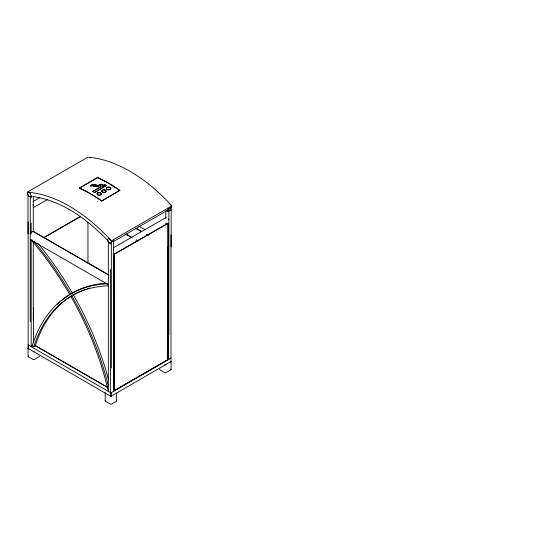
<?xml version="1.0" encoding="UTF-8"?>
<svg xmlns="http://www.w3.org/2000/svg" width="544" height="544" viewBox="0 0 544 544"><rect width="100%" height="100%" fill="white"/><g stroke="black" fill="none" stroke-linecap="round" stroke-linejoin="round"><path stroke-width="0.82" d="M94.513 192.576L103.775 186.973L102.075 185.987L92.813 191.338L93.663 192.086M103.775 186.973L102.075 186.252L92.813 191.597M104.394 186.878L105.026 186.245L103.326 185.266L102.694 185.633L104.394 186.878L105.026 186.245M105.679 186.13L106.311 185.504L104.611 184.525L103.979 184.892L105.679 186.13L106.311 185.504M108.338 278.521L108.542 277.964M33.293 207.59L47.736 199.471M101.653 201.056L119.83 190.325A148.6 85.796 60 0 0 97.498 177.426L79.37 188.183A148.281 85.612 60 0 1 101.653 201.056L119.83 190.325M108.011 240.346C106.835 240.781 108.276 237.966 109.29 238.354M171.108 209.8L168.538 211.534L166.097 210.365M28.002 194.086L28.152 196.731M28.016 344.848L110.908 392.884L171.108 357.952M28.016 348.344L110.908 396.379L171.108 361.447M171.047 208.005L171.142 207.468M113.485 241.366L113.655 240.672M99.674 185.232A7.555 4.264 -1.1 0 0 100.048 185.028L100.422 184.804A3.434 1.938 -1.1 0 1 100.606 184.695L101.272 184.518M107.644 240.196A0.857 0.496 60 0 0 107.964 241.298L110.092 243.358L111.139 241.665A0.857 0.496 60 0 0 110.826 240.564L109.154 238.775A0.857 0.496 60 0 0 108.365 238.68M170.945 208.236L171.659 206.727A0.857 0.496 60 0 0 171.346 205.625L169.674 203.837A0.857 0.496 60 0 0 168.905 203.701L169.048 203.728M30.403 233.002L30.267 233.444L30.437 232.941M102.238 184.926L101.748 184.518A1.02 0.578 -1.1 0 0 101.388 184.511A1.68 0.952 -1.2 0 0 100.416 184.708L100.388 184.702A4.277 2.4 -1.4 0 0 99.64 185.069L99.64 185.069M111.139 242.087L110.459 243.114L110.459 244.249M168.633 208.889L167.953 209.916L167.953 211.432M96.526 185.164L96.526 185.184A4.1 2.21 -1.5 0 0 97.539 185.334L97.682 185.334A1.802 1 -1.7 0 0 98.668 185.239L98.865 185.164M111.364 241.89L113.506 240.659L113.485 250.492M168.837 208.712L171.02 207.454M32.252 239.972L32.252 241.278A215.036 124.154 60 0 1 69.741 294.515L72.318 293.019A217.178 125.392 60 0 0 38.087 243.583M71.25 293.638L72.318 293.019M107.814 389.504A215.036 124.154 60 0 0 70.836 296.419L71.903 295.793A217.178 125.392 60 0 1 108.338 385.914M72.352 295.542L72.706 295.331M31.137 196.37L31.722 196.037M32.259 196.092L31.81 196.357A0.857 0.646 -85.4 0 1 30.96 195.922L30.24 193.569A0.857 0.496 60 0 0 29.444 192.739L27.778 192.61A0.857 0.496 60 0 0 27.458 193.344L28.186 195.697A0.857 0.496 60 0 0 28.975 196.52L31.158 196.404L31.178 198.009M33.313 201.423L39.875 197.635M79.37 188.183L97.526 177.704A148.281 85.612 60 0 1 107.073 182.546M102.694 185.892L103.326 185.531L105.026 186.51M103.979 185.15L104.618 184.783L106.311 185.762M95.173 192.195L103.108 187.612M31.43 232.254L32.844 231.438M43.466 237.721L79.92 216.675M43.928 237.714L80.607 216.539M169.021 209.352L167.919 209.984A0.857 0.496 60 0 1 167.341 210.079M113.213 241.638L168.626 209.644M113.506 247.717L166.206 217.423M114.131 254.259L168.089 223.251L168.089 359.659L114.254 390.742L114.131 254.259L168.089 223.251M71.597 295.977L73.413 294.923A217.178 125.392 60 0 1 108.514 379.766M113.302 276.073L114.77 275.23M113.281 276.345L114.743 275.502M168.028 246.765L167.906 359.87M30.267 346.48L32.994 345.433M107.902 283.88A217.178 125.385 60 0 0 32.239 345.868L33.81 346.78L35.326 345.902A215.043 124.154 60 0 1 81.491 290.89M114.131 390.674L167.967 359.591L168.858 359.584M100.137 185.218L100.626 184.974A3.42 1.918 -1.4 0 0 100.463 185.089M99.504 184.872L99.504 184.872A10.078 5.549 -2.1 0 1 99.3 184.967A5.426 3.04 -1.4 0 1 98.879 185.178M109.942 189.625L110.378 189.346A1.999 1.217 2.5 0 0 110.69 188.897L110.697 188.374A1.999 1.217 1.6 0 0 110.384 187.911L109.779 187.537A1.999 1.21 1.5 0 0 109.024 187.333L108.174 187.32M105.257 192.331L105.692 192.052A1.999 1.217 2.7 0 0 105.801 191.95M100.565 195.038L101 194.759A1.999 1.217 2.7 0 0 101.313 194.31L101.327 193.535A2.006 1.217 1.7 0 0 101.014 193.072L100.409 192.692A2.006 1.217 1.5 0 0 99.654 192.494L98.797 192.474M99.654 185.218L98.96 185.524A2.101 1.176 -1.4 0 1 98.784 185.592A2.448 1.36 -1.5 0 1 97.709 185.708L97.437 185.701M107.413 187.49L106.814 187.843A2.006 1.19 1.5 0 0 106.502 188.285L106.495 188.795M98.042 192.651L97.437 192.998A1.999 1.19 1.5 0 0 97.124 193.44L97.124 193.95A2.006 1.197 2.4 0 0 97.437 194.412L98.042 194.786A2.006 1.19 2.7 0 0 98.797 194.997L99.654 195.024A2.006 1.217 2.8 0 0 100.409 194.854L101.014 194.507A1.999 1.217 2.5 0 0 101.327 194.058L101.313 193.793A1.999 1.217 1.5 0 0 101.007 193.324L100.402 192.95A1.999 1.21 1.5 0 0 99.647 192.753L98.79 192.732M98.036 192.909L97.43 193.256A2.006 1.19 1.5 0 0 97.118 193.698M100.409 185.076L100.851 184.885M91.093 185.769L90.807 185.892A2.523 1.367 -2.8 0 1 91.276 185.599M97.58 185.592L97.6 185.592A3.754 1.992 -1.2 0 1 96.927 185.47M91.011 186.082L91.011 186.082A5.209 2.774 -3.4 0 0 90.834 186.17M96.778 186.15A2.604 1.401 -1 0 0 97.804 186.204A1.863 1.04 -1.4 0 0 98.518 186.089L98.838 185.966A2.516 1.408 -1.7 0 1 98.342 186.238A1.986 1.129 -0.8 0 1 97.838 186.415A2.536 1.421 -1.3 0 1 96.934 186.497M90.998 185.81L91.147 185.756A1.87 1.006 -3 0 1 91.8 185.62M98.967 185.79L99.654 185.484A7.589 4.257 -1.4 0 0 99.844 185.375M93.425 184.559L93.425 184.559A2.292 1.231 -3.2 0 0 91.528 185.096L92.065 184.933A1.992 1.081 -3.1 0 1 92.562 184.844L92.596 184.844A2.183 1.183 -3.1 0 1 92.949 184.831L93.684 184.878A4.808 2.713 -3.4 0 1 94.663 185.076L95.642 185.368M93.582 184.831L93.582 184.831A3.482 1.931 -3.1 0 1 94.561 184.919M30.267 196.629L30.607 196.602A0.857 0.496 60 0 0 30.96 195.908M104.332 190.04L103.482 190.026A2.006 1.19 1.5 0 0 102.728 190.203L102.122 190.55A2.006 1.19 1.5 0 0 101.81 190.992L101.81 191.502A1.999 1.19 2.7 0 0 101.925 191.74M104.339 189.781L103.489 189.768A1.999 1.19 1.5 0 0 102.728 189.938L102.129 190.291A1.999 1.19 1.5 0 0 101.816 190.733L101.816 191.243A2.006 1.197 2.4 0 0 102.129 191.706M103.489 192.29L104.339 192.318A2.006 1.217 2.8 0 0 105.101 192.148L105.699 191.801A1.999 1.217 2.5 0 0 106.019 191.345L106.019 190.828A2.006 1.217 1.7 0 0 105.699 190.366L105.101 189.985M103.476 192.542L104.332 192.569A2.006 1.217 2.8 0 0 104.727 192.508M98.784 195.255L99.64 195.276A2.006 1.217 2.8 0 0 99.844 195.255M33.395 196.642C62.676 200.933 87.645 219.674 107.617 240.414M96.744 186.449L96.723 186.449A4.678 2.489 -0.8 0 1 95.764 186.218M96.621 185.456L96.621 185.456A4.835 2.598 -1.4 0 0 96.886 185.531M96.193 185.082L95.275 184.817M96.145 185.334L95.356 185.103M94.758 185.667L95.744 185.96A4.699 2.543 -1.3 0 0 96.703 186.211M94.908 185.416L95.656 185.64M93.894 185.851L94.88 186.143A5.039 2.774 -1.4 0 0 96.88 186.599M93.908 186.116L94.622 186.327M95.751 186.225L94.731 185.926A5.624 3.223 -3.4 0 0 93.405 185.647L93.337 185.647A3.298 1.822 -3 0 0 92.738 185.62A2.53 1.367 -3 0 0 91.827 185.722A1.904 1.02 -3.2 0 0 91.603 185.783M30.403 239.68L108.542 284.777M105.087 190.244L105.692 190.618A1.999 1.217 1.5 0 1 106.005 191.087L106.005 191.604A1.999 1.217 2.7 0 1 105.958 191.726M102.734 192.08L102.129 191.699M102.721 192.338L102.122 191.957A1.999 1.19 2.7 0 1 102.014 191.848M98.029 195.044L97.43 194.664A1.999 1.19 2.7 0 1 97.118 194.208M102.347 184.81L102.374 184.824A1.652 0.952 -1.4 0 0 101.415 184.552M103.979 184.892L105.679 185.871M102.694 185.633L104.394 186.612M92.813 191.338L94.513 192.318M107.243 189.543L106.808 189.251M138.808 226.012L145.377 229.806M135.803 228.16L141.658 231.547M146.785 234.505L148.254 235.348M135.68 228.235L141.542 231.615M146.662 234.573L148.131 235.423M126.167 234.11L132.042 237.504M136.456 240.054L137.924 240.904M125.909 234.226L131.75 237.599M136.129 240.128L137.591 240.972M33.422 231.458L108.854 275.006M33.3 231.526L108.732 275.08M34.884 345.338L107.392 387.199M34.762 345.406L107.27 387.267M102.374 184.729L102.87 185.082A1.836 1.054 -1.5 0 0 102.381 184.559L102.374 184.566A1.666 0.945 -1.2 0 0 100.395 184.43A4.27 2.36 -2 0 0 99.674 184.824M102.374 184.987L102.877 185.348A1.829 1.054 -1.5 0 0 102.381 184.824M108.338 391.551L108.338 240.944M32.926 204.415L33.293 205.142M168.688 218.967L168.858 219.47M113.349 250.995L113.485 391.551L113.621 391.143M30.199 193.419L30.07 192.617M171.163 209.95L171.163 246.983M171.074 361.59L171.074 369.451M170.979 207.93L170.979 210.208M170.979 234.899L170.979 358.36M170.979 359.23L170.979 361.855M168.858 208.699L168.858 210.977M168.858 211.432L168.858 334.893M167.967 223.183L168.028 359.802M165.832 211.031L165.832 218.668M165.832 222.897L165.832 225.026M116.606 400.901L116.606 393.04A0.857 0.496 0 0 1 116.355 393.387M114.254 254.334L114.254 390.742M111.364 242.345L111.364 368.084M111.364 392.775L111.364 395.4M110.459 269.321L110.459 396.27M105.216 393.04L105.216 400.901M87.944 222.476L87.944 263.16M33.483 307.958L33.483 342.468M33.293 196.139L33.293 231.778M33.293 241.55L33.293 320.566M31.178 223.02L31.178 234.015M31.178 239.482L31.178 346.48M30.267 196.969L30.267 321.79M28.152 221.802L28.152 347.874L28.152 346.134M27.962 196.846L27.962 233.886M28.05 348.486L28.05 356.347M108.344 241.699A0.7 0.53 25.4 0 1 108.154 241.244M110.425 243.182A0.857 0.496 60 0 1 109.63 243.086M107.331 187.537A2.006 1.19 1.5 0 1 108.093 187.367M104.23 189.781A1.999 1.19 1.5 0 1 104.985 189.978M104.224 190.04A2.006 1.19 1.5 0 1 104.978 190.237M97.961 192.698A1.999 1.19 1.5 0 1 98.722 192.522M97.961 192.957A2.006 1.19 1.5 0 1 98.716 192.78M93.561 184.586A3.495 1.911 -3 0 1 94.534 184.674M91.759 185.246A2.292 1.224 -3.5 0 1 93.439 184.831M94.622 184.742A6.922 3.91 -3.5 0 1 95.207 184.885M96.594 185.055A6.399 3.189 0.1 0 1 96.302 184.987M94.71 184.912A4.719 2.679 -3.6 0 1 94.928 184.96M94.969 185.082A9.302 5.413 -4.3 0 1 95.302 185.171M96.512 185.456A5.297 2.829 -1.3 0 1 96.295 185.402M98.654 185.524A1.877 1.047 -1.5 0 1 97.607 185.599M99.307 185.157A6.283 3.468 -2 0 1 98.899 185.341M91.31 185.592A2.319 1.251 -3 0 1 92.704 185.368A5.025 2.788 -3 0 1 94.676 185.742M90.814 186.164A2.523 1.367 -2.9 0 1 90.957 186.055M96.778 186.429A2.598 1.414 -1.2 0 0 97.818 186.483A1.87 1.047 -1.3 0 0 98.185 186.442M98.634 186.3A5.277 2.958 -1.3 0 0 98.824 186.218A2.523 1.408 -1.6 0 1 98.675 186.327M97.39 185.824A5.372 2.944 -1.5 0 1 95.567 185.436M96.519 185.939A5.345 2.904 -1.4 0 1 95.594 185.688M94.445 185.273A4.78 2.72 -3.7 0 0 93.704 185.137L92.963 185.096A2.156 1.176 -3.1 0 0 92.596 185.11A1.924 1.04 -3.1 0 0 92.058 185.198M98.185 186.578A1.972 1.108 -1.1 0 1 97.872 186.667A2.536 1.408 -1.4 0 1 96.941 186.748M96.893 186.857A4.91 2.7 -1.4 0 1 95.424 186.626M93.888 185.858A4.692 2.645 -3.2 0 0 92.915 185.654A2.557 1.428 -3.1 0 0 91.814 185.592M93.316 185.939A4.672 2.679 -3.7 0 1 93.935 186.089M103.598 192.29A2.006 1.217 2.8 0 1 102.843 192.08M103.578 192.549A2.006 1.217 2.8 0 1 103.183 192.46M107.964 189.802A1.999 1.19 2.6 0 0 108.168 189.836L109.018 189.863A2.006 1.217 2.8 0 0 109.602 189.754M106.889 189.298A1.999 1.19 2.6 0 1 106.576 188.843M107.712 182.906A148.281 85.612 60 0 1 109.623 184.008M110.262 184.389A148.281 85.612 60 0 1 119.809 190.57M79.342 187.911A148.6 85.796 60 0 1 101.674 200.811M90.018 157.808A0.857 0.496 60 0 1 90.372 158.005M170.823 369.104A0.857 0.496 0 0 1 170.823 369.804L165.981 372.599A0.857 0.496 0 0 1 164.771 372.599L159.929 369.804A0.857 0.496 0 0 1 159.929 369.104M171.054 361.488A0.857 0.496 0 0 1 170.823 361.944M165.981 364.738A0.857 0.496 0 0 1 164.771 364.738M28.302 348.84A0.857 0.496 0 0 1 28.07 348.384M28.302 356A0.857 0.496 0 0 0 28.302 356.701L33.143 359.496A0.857 0.496 0 0 0 34.354 359.496L39.195 356.701A0.857 0.496 0 0 0 39.297 356.068M34.231 351.689A0.857 0.496 0 0 1 33.143 351.635M105.461 393.387A0.857 0.496 0 0 1 105.284 392.843M105.366 400.622A0.857 0.496 0 0 0 105.461 401.248L110.303 404.042A0.857 0.496 0 0 0 111.513 404.042L116.355 401.248A0.857 0.496 0 0 0 116.355 400.547M111.513 396.182A0.857 0.496 0 0 1 110.303 396.182M34.184 241.59A217.178 125.392 60 0 1 70.808 293.889M57.453 304.314A217.178 125.385 60 0 1 59.833 302.083M61.669 300.485A217.178 125.385 60 0 1 105.72 283.186M33.81 346.78A215.043 124.154 60 0 1 108.548 285.824M82.226 290.591A215.043 124.154 60 0 1 85.938 289.204M87.448 288.701A215.043 124.154 60 0 1 89.74 288.007M106.474 188.149L106.508 188.537A2.006 1.197 2.4 0 0 106.814 188.992L107.42 189.373A2.006 1.19 2.7 0 0 108.181 189.577L109.031 189.604A2.006 1.217 2.8 0 0 109.793 189.441L110.391 189.088A1.999 1.217 2.5 0 0 110.704 188.639L110.704 188.122A2.006 1.217 1.5 0 0 110.398 187.653L109.786 187.279A2.006 1.217 1.5 0 0 109.031 187.075L108.181 187.061A1.999 1.19 1.4 0 0 107.426 187.238L106.814 187.585A1.999 1.19 1.5 0 0 106.502 188.027L106.474 188.149M87.72 157.25L27.2 192.195A146.139 84.374 60 0 1 111.404 240.808L171.924 205.87A146.139 84.374 60 0 0 87.72 157.25M113.982 277.97L113.859 391.075L113.982 277.97M100.422 184.804L100.844 184.62L100.422 184.804"/></g></svg>
